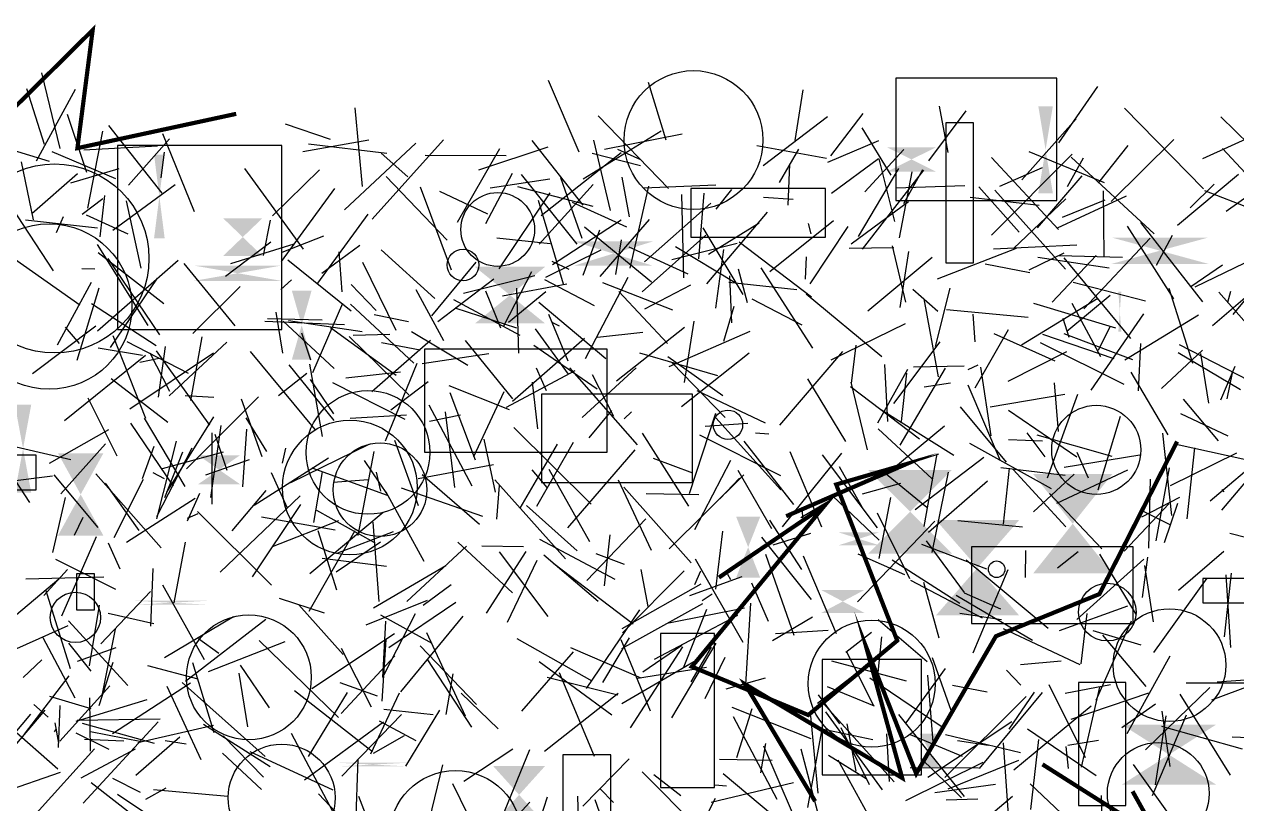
# Model space of a CAD drawing. Extents: x 39652501 to 39653363, y 39457785 to 39458687.
# Drawn here: x 39653033.3 to 39653177.4, y 39458559.2 to 39458651.9 of the extents above; entities that cross this region are included whole.
import ezdxf

# ---------------------------------------------------------------- set-up
doc = ezdxf.new("R2010")
doc.units = 0
doc.layers.get('0').update_dxf_attribs({"linetype": 'CONTINUOUS'})

msp = doc.modelspace()

# ---------------------------------------------------------------- linework, layer by layer
for p, q in [((39653037.5301, 39458637.1197), (39653035.334, 39458646.1392)), ((39653099.2342, 39458636.6823), (39653095.5609, 39458645.2302)), ((39653109.5838, 39458638.1353), (39653107.4686, 39458644.9854)), ((39653035.6768, 39458637.6157), (39653033.5619, 39458644.2225)), ((39653034.6935, 39458635.6732), (39653039.3426, 39458644.19)), ((39653124.8958, 39458638.1002), (39653125.8625, 39458644.1001)), ((39653156.2417, 39458637.8197), (39653160.8738, 39458644.5012)), ((39653073.45, 39458632.6274), (39653072.6124, 39458641.966)), ((39653143.1112, 39458636.6742), (39653142.0503, 39458642.1523)), ((39653173.4588, 39458632.3359), (39653164.0595, 39458641.9467)), ((39653040.7007, 39458634.2999), (39653038.3882, 39458641.1646)), ((39653109.8477, 39458632.3884), (39653101.5003, 39458641.0205)), ((39653121.0932, 39458635.1273), (39653128.7522, 39458640.9512)), ((39653129.1262, 39458636.2701), (39653133.0025, 39458641.2979)), ((39653140.7917, 39458635.6747), (39653145.248, 39458641.5965)), ((39653151.8426, 39458633.423), (39653158.3066, 39458640.6548)), ((39653183.9248, 39458632.6585), (39653175.4969, 39458640.9131)), ((39653040.8074, 39458630.0446), (39653042.5975, 39458639.2072)), ((39653049.6489, 39458631.817), (39653043.3169, 39458639.8724)), ((39653069.6805, 39458638.2029), (39653064.2963, 39458640.0183)), ((39653099.6922, 39458633.5375), (39653108.9585, 39458639.249)), ((39653136.3331, 39458633.9788), (39653132.8561, 39458639.6046)), ((39653173.3555, 39458635.9487), (39653182.0535, 39458639.8895)), ((39653045.6439, 39458632.7631), (39653050.515, 39458638.271)), ((39653053.4852, 39458629.6047), (39653049.7169, 39458638.8925)), ((39653074.207, 39458638.1178), (39653066.3766, 39458636.7255)), ((39653067.0597, 39458637.7083), (39653076.3478, 39458636.5643)), ((39653079.8192, 39458637.7862), (39653071.3088, 39458629.829)), ((39653074.6198, 39458628.7193), (39653083.1109, 39458638.1665)), ((39653099.6826, 39458630.4126), (39653093.6381, 39458638.0804)), ((39653100.9149, 39458638.1349), (39653102.9255, 39458629.7588)), ((39653102.2323, 39458637.0513), (39653111.4639, 39458638.8842)), ((39653134.8052, 39458638.0616), (39653128.7625, 39458635.457)), ((39653162.4537, 39458630.8282), (39653169.9285, 39458638.1866)), ((39653030.093, 39458637.4924), (39653036.2259, 39458635.635)), ((39653036.5319, 39458636.7826), (39653044.1008, 39458633.583)), ((39653049.087, 39458637.4262), (39653040.3422, 39458636.9245)), ((39653049.5225, 39458633.6348), (39653049.9208, 39458636.6881)), ((39653078.8531, 39458633.7794), (39653075.6773, 39458636.5956)), ((39653090.561, 39458636.2679), (39653080.9287, 39458636.2912)), ((39653084.758, 39458628.3943), (39653089.8086, 39458637.1221)), ((39653095.5036, 39458637.3032), (39653087.2533, 39458634.5763)), ((39653104.2216, 39458636.6221), (39653094.6963, 39458629.137)), ((39653100.7866, 39458636.5994), (39653106.5015, 39458635.1038)), ((39653106.5766, 39458635.7898), (39653103.8162, 39458637.0347)), ((39653120.3405, 39458637.492), (39653128.615, 39458636.0051)), ((39653125.3038, 39458637.0606), (39653122.987, 39458633.0915)), ((39653133.1941, 39458631.9806), (39653137.8326, 39458637.0302)), ((39653148.2442, 39458636.0852), (39653156.1975, 39458627.5133)), ((39653157.8527, 39458636.4596), (39653148.2659, 39458626.827)), ((39653161.6693, 39458633.0502), (39653152.7354, 39458636.7222)), ((39653167.5713, 39458626.9756), (39653157.7218, 39458636.1015)), ((39653164.4578, 39458637.4749), (39653160.969, 39458633.081)), ((39653184.0978, 39458628.1378), (39653175.7066, 39458637.1226)), ((39653034.3407, 39458628.6373), (39653032.9285, 39458635.5645)), ((39653038.7787, 39458633.0399), (39653044.5293, 39458634.7719)), ((39653059.4583, 39458634.7486), (39653066.4143, 39458625.1575)), ((39653124.2157, 39458635.2857), (39653124.0486, 39458630.3862)), ((39653129.2209, 39458631.8293), (39653134.8302, 39458635.9303)), ((39653137.1991, 39458634.755), (39653132.4034, 39458626.6821)), ((39653134.8619, 39458635.9115), (39653136.6986, 39458628.4722)), ((39653137.8379, 39458630.5815), (39653140.0721, 39458634.6587)), ((39653149.2362, 39458632.6549), (39653154.3136, 39458634.8863)), ((39653159.1345, 39458635.9677), (39653157.2303, 39458632.5936)), ((39653034.1614, 39458629.3906), (39653039.6018, 39458634.1719)), ((39653068.3487, 39458634.5993), (39653062.7773, 39458629.1401)), ((39653076.2621, 39458633.7945), (39653083.5256, 39458626.2396)), ((39653091.2603, 39458634.1706), (39653088.0768, 39458628.1908)), ((39653095.7314, 39458633.4799), (39653088.6526, 39458632.4144)), ((39653092.3388, 39458634.0608), (39653098.9511, 39458625.7444)), ((39653099.5735, 39458626.4457), (39653097.0608, 39458633.6447)), ((39653104.2821, 39458633.7377), (39653105.1505, 39458628.9927)), ((39653132.9245, 39458625.1872), (39653140.2043, 39458634.5493)), ((39653137.3202, 39458626.5058), (39653138.7993, 39458634.3597)), ((39653158.9701, 39458633.8755), (39653153.6612, 39458627.7079)), ((39653170.3776, 39458628.0041), (39653177.6016, 39458634.0976)), ((39653043.7887, 39458627.4254), (39653051.2023, 39458632.8499)), ((39653070.1395, 39458632.3942), (39653063.8109, 39458623.7136)), ((39653084.0606, 39458622.6834), (39653080.3817, 39458632.5418)), ((39653088.3506, 39458629.3139), (39653082.6532, 39458632.0365)), ((39653089.7223, 39458622.8187), (39653095.785, 39458631.8513)), ((39653100.8784, 39458630.2289), (39653091.9279, 39458632.5721)), ((39653100.8712, 39458632.846), (39653094.4628, 39458625.763)), ((39653107.4566, 39458632.6639), (39653105.2354, 39458622.8922)), ((39653115.469, 39458632.793), (39653106.9257, 39458632.4039)), ((39653113.4369, 39458624.0292), (39653114.0912, 39458631.8149)), ((39653115.5295, 39458629.9086), (39653117.3799, 39458632.2595)), ((39653145.0736, 39458632.7041), (39653136.8618, 39458632.4038)), ((39653151.5182, 39458627.1723), (39653146.745, 39458632.5621)), ((39653148.6412, 39458632.196), (39653157.0572, 39458622.7709)), ((39653161.6241, 39458624.3161), (39653161.5595, 39458632.1107)), ((39653174.7027, 39458632.8946), (39653171.876, 39458630.0792)), ((39653179.1143, 39458629.944), (39653173.6019, 39458632.0899)), ((39653176.1287, 39458629.6688), (39653180.3953, 39458632.7012)), ((39653030.9826, 39458631.2905), (39653036.684, 39458622.5768)), ((39653040.1552, 39458629.3473), (39653042.5776, 39458631.1878)), ((39653042.7996, 39458631.5451), (39653042.2311, 39458626.624)), ((39653047.1631, 39458622.8915), (39653045.405, 39458630.9265)), ((39653094.3679, 39458630.9737), (39653097.334, 39458621.0347)), ((39653104.8848, 39458627.7673), (39653098.4179, 39458630.7218)), ((39653114.8893, 39458630.637), (39653106.998, 39458623.6672)), ((39653111.3904, 39458631.6609), (39653111.6331, 39458621.7592)), ((39653121.1258, 39458631.3659), (39653124.6687, 39458631.1291)), ((39653138.3627, 39458630.8), (39653131.5537, 39458625.75)), ((39653153.9107, 39458630.3419), (39653145.7231, 39458631.3061)), ((39653157.0818, 39458631.1508), (39653150.861, 39458625.237)), ((39653156.0739, 39458627.6888), (39653164.3073, 39458631.5122)), ((39653156.6776, 39458628.9758), (39653161.742, 39458631.0525)), ((39653037.1019, 39458627.1325), (39653037.9139, 39458629.0333)), ((39653040.5974, 39458629.2315), (39653045.5881, 39458626.9896)), ((39653068.1401, 39458621.1091), (39653074.1492, 39458629.3194)), ((39653114.3876, 39458621.0519), (39653121.5998, 39458629.5516)), ((39653041.9498, 39458627.648), (39653033.3856, 39458628.6187)), ((39653062.4775, 39458628.5984), (39653061.6542, 39458624.4007)), ((39653104.2374, 39458628.6323), (39653096.0582, 39458623.2868)), ((39653101.6594, 39458627.4093), (39653099.6614, 39458622.0343)), ((39653107.8411, 39458621.24), (39653099.8609, 39458627.7835)), ((39653101.7271, 39458621.9079), (39653107.5808, 39458628.6991)), ((39653118.7319, 39458619.7905), (39653113.9521, 39458627.7021)), ((39653120.6226, 39458628.257), (39653114.6077, 39458624.5325)), ((39653121.8799, 39458622.525), (39653129.4687, 39458628.5563)), ((39653126.441, 39458628.2327), (39653126.7749, 39458626.9963)), ((39653131.1703, 39458627.8572), (39653126.6305, 39458621.0615)), ((39653169.9364, 39458619.2551), (39653164.4266, 39458627.8881)), ((39653165.9732, 39458628.3376), (39653173.3409, 39458618.896)), ((39653062.5626, 39458625.9933), (39653057.1866, 39458621.9318)), ((39653068.838, 39458626.7282), (39653063.8909, 39458624.7548)), ((39653095.791, 39458625.8184), (39653089.4521, 39458626.4926)), ((39653104.2042, 39458626.2847), (39653103.5455, 39458622.1697)), ((39653114.2924, 39458626.8248), (39653106.7137, 39458620.081)), ((39653118.2445, 39458626.0542), (39653126.8413, 39458619.4908)), ((39653167.0998, 39458626.4898), (39653159.2293, 39458618.0568)), ((39653169.7216, 39458626.8009), (39653167.8074, 39458623.2209)), ((39653030.2934, 39458625.2593), (39653039.8644, 39458618.5494)), ((39653041.908, 39458625.7124), (39653047.9509, 39458616.0936)), ((39653042.0364, 39458624.7676), (39653049.8623, 39458618.715)), ((39653065.317, 39458625.7736), (39653057.7653, 39458623.4297)), ((39653068.6208, 39458622.3313), (39653073.1348, 39458625.6439)), ((39653071.0416, 39458620.0852), (39653070.684, 39458624.8366)), ((39653082.0718, 39458619.3002), (39653075.6952, 39458625.0935)), ((39653095.247, 39458621.8305), (39653101.8421, 39458625.0978)), ((39653105.1371, 39458625.4635), (39653112.1516, 39458622.2523)), ((39653117.9989, 39458625.8328), (39653110.258, 39458623.9145)), ((39653110.6695, 39458625.4871), (39653117.7576, 39458621.2135)), ((39653116.3792, 39458625.1245), (39653115.4312, 39458618.1471)), ((39653136.6315, 39458625.3435), (39653131.3196, 39458625.2547)), ((39653138.0551, 39458618.8563), (39653136.4962, 39458625.5508)), ((39653138.3742, 39458624.8765), (39653137.3391, 39458618.221)), ((39653141.8457, 39458621.6436), (39653151.2248, 39458625.2895)), ((39653158.3963, 39458625.6573), (39653148.4855, 39458625.1647)), ((39653156.8559, 39458624.6856), (39653152.6703, 39458622.6845)), ((39653176.9721, 39458617.3968), (39653183.5606, 39458625.3551)), ((39653041.9551, 39458615.4768), (39653051.5413, 39458623.8729)), ((39653043.1894, 39458624.0721), (39653049.3442, 39458614.9884)), ((39653058.3158, 39458616.0623), (39653052.269, 39458623.4599)), ((39653064.5865, 39458623.9159), (39653072.1071, 39458617.8164)), ((39653073.4712, 39458623.628), (39653077.4367, 39458615.5214)), ((39653086.9582, 39458623.634), (39653081.6547, 39458617.2353)), ((39653098.0278, 39458622.7632), (39653096.0143, 39458623.7083)), ((39653126.2281, 39458624.2498), (39653126.1081, 39458621.5978)), ((39653133.5474, 39458617.8419), (39653141.2043, 39458624.2247)), ((39653152.8096, 39458622.3642), (39653147.492, 39458623.3963)), ((39653162.2225, 39458622.8923), (39653153.7629, 39458624.1948)), ((39653160.6951, 39458624.403), (39653155.4715, 39458618.8686)), ((39653156.2989, 39458624.4163), (39653163.818, 39458624.2199)), ((39653164.8245, 39458614.5651), (39653156.8726, 39458624.1331)), ((39653171.9353, 39458620.7106), (39653175.7231, 39458623.2927)), ((39653172.4678, 39458620.7006), (39653179.4973, 39458624.0818)), ((39653041.6312, 39458622.7762), (39653040.1138, 39458622.8204)), ((39653043.5176, 39458613.4663), (39653049.092, 39458621.7028)), ((39653093.9733, 39458622.0022), (39653085.485, 39458619.8841)), ((39653093.5682, 39458622.4911), (39653090.2491, 39458616.0231)), ((39653105.0069, 39458621.8149), (39653099.9559, 39458612.1433)), ((39653117.3794, 39458616.4133), (39653117.1294, 39458622.0057)), ((39653119.2567, 39458618.7688), (39653118.1775, 39458622.7765)), ((39653127.0057, 39458613.3915), (39653120.8441, 39458622.9567)), ((39653181.713, 39458622.2594), (39653174.5083, 39458616.0428)), ((39653037.2042, 39458613.782), (39653041.2399, 39458621.2457)), ((39653039.5578, 39458611.985), (39653042.1592, 39458620.5614)), ((39653053.3011, 39458615.1538), (39653058.9106, 39458620.7304)), ((39653063.7478, 39458620.3881), (39653065.0139, 39458621.5112)), ((39653072.1019, 39458620.9831), (39653075.0847, 39458617.8641)), ((39653083.1176, 39458614.2706), (39653079.8589, 39458620.3514)), ((39653082.4044, 39458616.5495), (39653089.07, 39458621.6213)), ((39653088.08, 39458620.2237), (39653089.8829, 39458615.8118)), ((39653097.7707, 39458621.0242), (39653090.1077, 39458619.56)), ((39653091.7928, 39458620.5188), (39653092.0316, 39458612.7948)), ((39653095.1119, 39458621.5801), (39653101.0114, 39458618.4719)), ((39653101.9905, 39458621.2134), (39653110.323, 39458617.9464)), ((39653112.4728, 39458620.8954), (39653106.975, 39458618.0186)), ((39653125.1188, 39458620.3129), (39653117.0386, 39458621.1856)), ((39653138.9106, 39458620.4116), (39653141.8625, 39458617.8001)), ((39653143.2996, 39458620.535), (39653141.5382, 39458613.606)), ((39653157.9584, 39458621.2264), (39653166.539, 39458619.008)), ((39653172.165, 39458611.5595), (39653169.3563, 39458620.4837)), ((39653067.5528, 39458610.5004), (39653071.1349, 39458618.7671)), ((39653084.2932, 39458619.1823), (39653092.185, 39458614.9473)), ((39653095.2691, 39458620.0885), (39653090.8338, 39458616.4644)), ((39653102.3952, 39458612.1351), (39653094.45, 39458618.8345)), ((39653103.9572, 39458620.1378), (39653109.7363, 39458613.944)), ((39653119.7671, 39458619.2606), (39653125.7036, 39458616.1823)), ((39653126.2252, 39458619.8399), (39653135.1943, 39458612.4001)), ((39653141.9457, 39458609.9922), (39653140.2333, 39458619.2434)), ((39653151.796, 39458613.8028), (39653160.8796, 39458619.3267)), ((39653157.1967, 39458615.4138), (39653162.3708, 39458619.681)), ((39653157.783, 39458618.7651), (39653161.2177, 39458612.4222)), ((39653175.2698, 39458620.0748), (39653182.0316, 39458612.3487)), ((39653176.3541, 39458618.8635), (39653176.683, 39458620.163)), ((39653041.2433, 39458618.7205), (39653048.953, 39458613.7248)), ((39653063.1581, 39458617.6793), (39653063.9636, 39458612.7845)), ((39653072.0557, 39458618.6335), (39653079.5607, 39458611.6267)), ((39653078.9435, 39458616.5228), (39653074.8528, 39458617.3473)), ((39653084.4542, 39458618.1966), (39653091.7818, 39458615.7971)), ((39653095.5752, 39458617.4255), (39653097.8714, 39458611.8964)), ((39653117.6096, 39458618.3319), (39653116.384, 39458614.2032)), ((39653152.6101, 39458617.0513), (39653142.8948, 39458617.9564)), ((39653146.3135, 39458614.1544), (39653146.0594, 39458617.4266)), ((39653163.0131, 39458615.7566), (39653153.279, 39458618.7246)), ((39653166.3289, 39458617.4604), (39653160.0554, 39458608.4163)), ((39653172.8427, 39458617.3133), (39653164.109, 39458611.956)), ((39653034.2479, 39458610.388), (39653041.7465, 39458616.0494)), ((39653038.1217, 39458615.8981), (39653039.7736, 39458613.9663)), ((39653061.8455, 39458616.6048), (39653071.3166, 39458616.1929)), ((39653062.1814, 39458616.9321), (39653068.6636, 39458616.7566)), ((39653070.1087, 39458610.9851), (39653064.0275, 39458616.6194)), ((39653073.4236, 39458615.3529), (39653064.687, 39458616.6346)), ((39653096.8878, 39458616.0197), (39653096.0058, 39458616.4544)), ((39653111.7653, 39458615.8719), (39653103.6818, 39458609.4651)), ((39653112.8395, 39458616.5882), (39653111.7232, 39458609.3231)), ((39653129.1752, 39458612.0255), (39653138.0327, 39458616.3123)), ((39653157.4668, 39458614.6744), (39653156.776, 39458616.9161)), ((39653160.9618, 39458613.1447), (39653162.3666, 39458615.9668)), ((39653047.7177, 39458605.0173), (39653043.8389, 39458614.8633)), ((39653053.0766, 39458607.173), (39653054.4079, 39458614.7263)), ((39653067.3308, 39458611.982), (39653066.2565, 39458615.1729)), ((39653077.4833, 39458610.1435), (39653069.6534, 39458615.7972)), ((39653071.8875, 39458614.7952), (39653078.9609, 39458607.8668)), ((39653076.724, 39458615.0334), (39653072.3658, 39458614.897)), ((39653085.9706, 39458611.3561), (39653079.2959, 39458615.3559)), ((39653091.3112, 39458607.0785), (39653099.8535, 39458614.5918)), ((39653097.9437, 39458610.3026), (39653094.0358, 39458615.6854)), ((39653106.801, 39458615.2467), (39653101.4239, 39458614.6518)), ((39653109.939, 39458611.2277), (39653119.5364, 39458615.4319)), ((39653146.3227, 39458608.6899), (39653150.271, 39458615.6223)), ((39653148.5162, 39458615.136), (39653155.7609, 39458611.8993)), ((39653162.8112, 39458612.1428), (39653154.3643, 39458615.0262)), ((39653165.0586, 39458612.0289), (39653156.8765, 39458615.1206)), ((39653047.3082, 39458612.5332), (39653042.0516, 39458613.3909)), ((39653052.7676, 39458610.3867), (39653045.4817, 39458614.1639)), ((39653055.3062, 39458604.2545), (39653048.9923, 39458613.0993)), ((39653050.017, 39458613.5925), (39653049.19, 39458607.557)), ((39653050.4697, 39458607.7369), (39653057.3564, 39458614.1196)), ((39653081.546, 39458614.3047), (39653074.5588, 39458608.2248)), ((39653075.7161, 39458614.0517), (39653080.3247, 39458613.2059)), ((39653085.663, 39458614.2944), (39653091.314, 39458607.3586)), ((39653101.3686, 39458608.5324), (39653093.8517, 39458613.7118)), ((39653130.5402, 39458613.0161), (39653123.0393, 39458604.2403)), ((39653131.6187, 39458609.1858), (39653132.1447, 39458613.7434)), ((39653136.631, 39458606.8328), (39653142.1603, 39458614.1472)), ((39653164.0286, 39458609.0688), (39653154.0748, 39458614.0125)), ((39653165.7079, 39458608.3164), (39653165.9826, 39458613.9423)), ((39653168.4532, 39458608.6005), (39653173.3244, 39458613.1772)), ((39653170.5492, 39458613.8374), (39653178.8166, 39458609.6073)), ((39653047.6783, 39458612.5441), (39653038.0284, 39458604.7482)), ((39653055.7613, 39458612.8219), (39653045.8081, 39458606.1392)), ((39653046.9877, 39458611.749), (39653049.2896, 39458612.2229)), ((39653050.5644, 39458608.2567), (39653048.2092, 39458612.8193)), ((39653060.1177, 39458612.9862), (39653067.7984, 39458603.7167)), ((39653076.2059, 39458602.3683), (39653079.9841, 39458611.6251)), ((39653080.5473, 39458611.579), (39653088.4982, 39458612.7799)), ((39653115.7242, 39458610.0959), (39653106.4472, 39458612.7954)), ((39653109.764, 39458612.395), (39653116.2988, 39458607.7516)), ((39653110.2744, 39458611.6467), (39653116.5687, 39458605.1405)), ((39653111.3991, 39458606.4455), (39653119.4291, 39458612.8305)), ((39653157.164, 39458612.9743), (39653150.1728, 39458609.419)), ((39653177.8632, 39458608.4392), (39653170.4504, 39458612.8285)), ((39653173.1003, 39458612.7597), (39653174.0488, 39458606.8753)), ((39653063.4632, 39458607.7589), (39653066.8339, 39458610.4055)), ((39653070.0958, 39458604.7822), (39653064.7347, 39458611.4149)), ((39653067.1645, 39458611.4971), (39653068.6846, 39458602.8838)), ((39653077.9683, 39458610.5395), (39653071.4719, 39458609.8173)), ((39653090.5681, 39458606.3672), (39653098.7552, 39458610.7301)), ((39653095.3436, 39458608.3413), (39653094.1347, 39458611.0327)), ((39653106.1435, 39458601.9172), (39653098.1224, 39458611.0416)), ((39653099.5812, 39458605.1343), (39653105.9962, 39458611.0564)), ((39653103.3468, 39458605.2538), (39653100.8193, 39458610.2309)), ((39653138.2723, 39458610.8515), (39653134.6892, 39458604.4934)), ((39653135.529, 39458611.4404), (39653135.8627, 39458604.6955)), ((39653137.4039, 39458601.8531), (39653142.774, 39458611.0228)), ((39653138.1512, 39458610.4195), (39653137.4992, 39458604.6979)), ((39653138.9654, 39458611.1877), (39653145.0018, 39458611.294)), ((39653145.4672, 39458610.855), (39653146.6737, 39458611.4235)), ((39653148.1904, 39458602.9598), (39653146.9734, 39458611.1572)), ((39653169.2678, 39458603.0761), (39653164.8602, 39458610.5442)), ((39653177.1798, 39458611.2279), (39653175.4584, 39458607.1964)), ((39653176.2454, 39458607.3638), (39653176.8827, 39458610.4813)), ((39653050.3371, 39458604.5472), (39653043.5869, 39458609.7353)), ((39653067.239, 39458609.6713), (39653070.0359, 39458605.5867)), ((39653069.8968, 39458609.2989), (39653078.5027, 39458604.9647)), ((39653076.8489, 39458606.0499), (39653081.2798, 39458609.4152)), ((39653083.7169, 39458608.9428), (39653090.9229, 39458606.0951)), ((39653094.3088, 39458603.8187), (39653093.6728, 39458609.3403)), ((39653126.3689, 39458609.7569), (39653130.8966, 39458602.2994)), ((39653139.6858, 39458602.5713), (39653131.4869, 39458608.7827)), ((39653131.5398, 39458609.3574), (39653133.4479, 39458601.3112)), ((39653143.3587, 39458609.2448), (39653140.254, 39458608.7787)), ((39653145.4182, 39458609.0561), (39653149.2611, 39458600.0557)), ((39653156.1941, 39458603.501), (39653155.7417, 39458609.261)), ((39653040.8151, 39458607.4931), (39653044.2766, 39458600.6021)), ((39653055.7825, 39458607.543), (39653052.4014, 39458607.7451)), ((39653061.1197, 39458607.6284), (39653052.5246, 39458599.0461)), ((39653061.5533, 39458600.4837), (39653059.0752, 39458607.3389)), ((39653083.864, 39458608.1386), (39653086.879, 39458600.1144)), ((39653086.6896, 39458600.5348), (39653090.3241, 39458608.2457)), ((39653113.2331, 39458608.3809), (39653121.3544, 39458604.528)), ((39653148.0942, 39458606.4359), (39653156.9452, 39458607.9428)), ((39653158.4698, 39458607.8928), (39653154.8753, 39458597.9387)), ((39653171.0312, 39458607.3432), (39653175.2087, 39458602.396)), ((39653081.3523, 39458606.6502), (39653086.4825, 39458597.0288)), ((39653084.4297, 39458596.8344), (39653083.3466, 39458605.8355)), ((39653103.0507, 39458605.9891), (39653100.3917, 39458602.7552)), ((39653104.569, 39458604.9823), (39653105.4463, 39458605.8183)), ((39653135.1675, 39458606.0567), (39653143.7828, 39458600.6789)), ((39653144.5357, 39458606.4401), (39653149.9866, 39458599.8388)), ((39653158.379, 39458600.4379), (39653150.2591, 39458605.9954)), ((39653051.0066, 39458596.9794), (39653045.913, 39458604.4696)), ((39653047.4966, 39458605.0752), (39653052.3337, 39458596.9625)), ((39653050.2246, 39458596.2621), (39653055.7811, 39458605.2468)), ((39653059.5875, 39458605.0963), (39653062.0603, 39458601.102)), ((39653078.6964, 39458605.4152), (39653072.0184, 39458605.0543)), ((39653081.4143, 39458604.7306), (39653085.1373, 39458605.4665)), ((39653115.4488, 39458605.644), (39653112.2981, 39458596.0705)), ((39653114.2165, 39458604.1226), (39653119.2921, 39458604.4762)), ((39653115.4906, 39458605.0993), (39653123.2203, 39458596.5619)), ((39653163.5485, 39458605.2745), (39653160.8913, 39458596.5094)), ((39653176.392, 39458602.9309), (39653170.7552, 39458605.5951)), ((39653043.2831, 39458603.6926), (39653036.2103, 39458599.6918)), ((39653055.4292, 39458595.6382), (39653056.6473, 39458604.1972)), ((39653055.5893, 39458594.836), (39653055.6146, 39458603.3369)), ((39653057.393, 39458598.8337), (39653055.9409, 39458603.1149)), ((39653059.6918, 39458603.7803), (39653059.2084, 39458596.903)), ((39653091.4573, 39458603.9776), (39653100.6674, 39458594.8673)), ((39653106.7337, 39458603.294), (39653112.2311, 39458594.6064)), ((39653123.2151, 39458598.2025), (39653113.5525, 39458603.0498)), ((39653120.2011, 39458603.343), (39653121.7749, 39458603.2123)), ((39653141.2041, 39458597.844), (39653134.7726, 39458603.7954)), ((39653136.3864, 39458598.9868), (39653142.6687, 39458604.1799)), ((39653154.645, 39458600.4611), (39653152.4919, 39458603.3392)), ((39653153.6377, 39458603.1081), (39653162.5344, 39458600.5536)), ((39653168.5589, 39458603.2886), (39653169.6479, 39458593.4929)), ((39653174.2244, 39458595.2486), (39653184.0315, 39458603.5419)), ((39653033.9192, 39458595.0421), (39653029.3016, 39458602.1266)), ((39653029.511, 39458602.3108), (39653038.8043, 39458600.1686)), ((39653037.6022, 39458596.0675), (39653042.9098, 39458602.0283)), ((39653047.3265, 39458597.8836), (39653048.7059, 39458601.7318)), ((39653051.3291, 39458602.3571), (39653048.9593, 39458593.1252)), ((39653053.1713, 39458601.492), (39653048.9792, 39458593.3419)), ((39653064.2947, 39458601.5021), (39653063.899, 39458599.7333)), ((39653064.9459, 39458597.4224), (39653074.2641, 39458601.9752)), ((39653080.1229, 39458594.6566), (39653077.3147, 39458602.4303)), ((39653089.2637, 39458596.2913), (39653087.9213, 39458602.5735)), ((39653092.209, 39458594.3555), (39653096.6374, 39458602.0024)), ((39653098.5123, 39458602.1682), (39653094.1609, 39458594.5873)), ((39653118.7842, 39458602.3443), (39653124.7235, 39458594.8029)), ((39653145.6363, 39458602.108), (39653155.34, 39458596.7252)), ((39653150.2834, 39458602.5466), (39653154.2955, 39458602.3728)), ((39653180.1034, 39458599.7808), (39653170.1908, 39458601.9624)), ((39653172.3798, 39458601.5334), (39653171.4629, 39458593.1173)), ((39653182.9962, 39458602.8895), (39653175.5724, 39458594.1221)), ((39653049.6969, 39458599.0747), (39653056.9235, 39458601.0588)), ((39653049.9877, 39458595.6286), (39653052.1198, 39458601.0784)), ((39653054.8241, 39458598.347), (39653060.0372, 39458600.1422)), ((39653060.5963, 39458594.7329), (39653069.4242, 39458600.3517)), ((39653074.8294, 39458601.1003), (39653072.9106, 39458591.142)), ((39653073.6725, 39458600.0498), (39653076.398, 39458595.9945)), ((39653097.8639, 39458592.0553), (39653105.865, 39458601.2906)), ((39653108.0415, 39458600.3257), (39653112.7052, 39458598.5801)), ((39653117.2054, 39458600.0347), (39653112.9331, 39458591.8)), ((39653123.4025, 39458592.1682), (39653130.4613, 39458600.928)), ((39653124.2517, 39458601.1177), (39653128.0171, 39458592.1456)), ((39653134.7085, 39458592.0228), (39653128.1674, 39458600.7144)), ((39653136.3407, 39458599.0257), (39653141.9721, 39458600.8312)), ((39653139.1581, 39458594.2224), (39653147.3226, 39458600.4433)), ((39653140.2337, 39458592.183), (39653141.7956, 39458600.8328)), ((39653165.8973, 39458600.6748), (39653156.8941, 39458599.2239)), ((39653158.3823, 39458601.0355), (39653159.7187, 39458597.9976)), ((39653177.3571, 39458600.9204), (39653169.4756, 39458597.0342)), ((39653048.5434, 39458598.6218), (39653049.8706, 39458597.9136)), ((39653064.5658, 39458594.3784), (39653062.6522, 39458598.5943)), ((39653076.4346, 39458595.8811), (39653067.5003, 39458599.1397)), ((39653068.6731, 39458598.6843), (39653067.6247, 39458592.6606)), ((39653075.0759, 39458598.6579), (39653075.6109, 39458596.3948)), ((39653089.0455, 39458599.5189), (39653080.0736, 39458597.8535)), ((39653093.5811, 39458598.9299), (39653095.3906, 39458596.8237)), ((39653095.6262, 39458599.0146), (39653100.4422, 39458590.4152)), ((39653118.0946, 39458598.8853), (39653122.1017, 39458591.9541)), ((39653130.1508, 39458599.3144), (39653132.8839, 39458594.445)), ((39653143.0896, 39458598.6391), (39653141.1717, 39458589.1023)), ((39653157.0203, 39458598.254), (39653149.3444, 39458599.1831)), ((39653150.3599, 39458599.1135), (39653149.6495, 39458592.4792)), ((39653157.0976, 39458592.1569), (39653150.8154, 39458598.966)), ((39653164.4131, 39458598.885), (39653155.9566, 39458594.9207)), ((39653167.8337, 39458590.4999), (39653169.4017, 39458599.1506)), ((39653031.2633, 39458597.5276), (39653036.6064, 39458598.2025)), ((39653036.7592, 39458598.3264), (39653042.0089, 39458592.0948)), ((39653041.7845, 39458598.4557), (39653049.5484, 39458589.6526)), ((39653042.8813, 39458597.3382), (39653046.8962, 39458591.7322)), ((39653043.941, 39458590.8868), (39653047.4443, 39458597.8037)), ((39653074.1392, 39458597.733), (39653069.974, 39458597.438)), ((39653087.3879, 39458592.4202), (39653080.5612, 39458598.351)), ((39653097.5847, 39458588.3378), (39653089.1978, 39458597.7252)), ((39653107.8132, 39458589.3588), (39653103.9155, 39458597.685)), ((39653118.8116, 39458598.3525), (39653109.9213, 39458589.5583)), ((39653115.9371, 39458595.4762), (39653118.2695, 39458597.9414)), ((39653137.4471, 39458597.3125), (39653132.8715, 39458596.0289)), ((39653140.5726, 39458594.4398), (39653135.5438, 39458598.5605)), ((39653140.7696, 39458591.5305), (39653147.7731, 39458597.6073)), ((39653158.0714, 39458598.4155), (39653153.252, 39458593.9308)), ((39653166.9551, 39458589.6299), (39653167.1579, 39458597.8079)), ((39653054.0825, 39458596.1202), (39653052.6269, 39458592.8288)), ((39653056.5471, 39458586.7614), (39653066.0758, 39458595.849)), ((39653061.9834, 39458596.4618), (39653057.9351, 39458591.68)), ((39653076.2376, 39458596.3101), (39653080.7584, 39458588.0593)), ((39653078.0793, 39458596.777), (39653087.72, 39458593.4377)), ((39653089.456, 39458593.0596), (39653089.7467, 39458597.0529)), ((39653112.5352, 39458587.8798), (39653104.5371, 39458596.8906)), ((39653107.1869, 39458596.1064), (39653113.4559, 39458596.0073)), ((39653134.872, 39458590.5781), (39653129.3381, 39458595.8395)), ((39653161.3516, 39458589.5495), (39653155.1477, 39458596.1123)), ((39653175.9201, 39458596.336), (39653175.6664, 39458596.6112)), ((39653038.1304, 39458595.6434), (39653036.5948, 39458589.105)), ((39653053.5726, 39458595.5365), (39653045.4155, 39458590.2782)), ((39653066.109, 39458594.7993), (39653060.356, 39458586.2049)), ((39653092.9539, 39458594.6996), (39653098.9947, 39458589.2844)), ((39653129.1781, 39458595.3526), (39653125.5894, 39458593.2239)), ((39653125.6835, 39458594.3102), (39653125.801, 39458592.9946)), ((39653136.235, 39458595.6564), (39653134.8545, 39458588.3977)), ((39653164.0349, 39458589.273), (39653169.3222, 39458594.8759)), ((39653170.5794, 39458595.6529), (39653166.0836, 39458593.3079)), ((39653170.3689, 39458594.9316), (39653168.7595, 39458590.2352)), ((39653040.2273, 39458593.2557), (39653039.1786, 39458591.1442)), ((39653053.8874, 39458593.7017), (39653052.6315, 39458593.135)), ((39653053.847, 39458593.9711), (39653062.6536, 39458585.2088)), ((39653070.2159, 39458591.756), (39653061.4759, 39458593.3151)), ((39653070.6191, 39458592.8744), (39653062.7091, 39458589.7726)), ((39653067.2169, 39458586.6099), (39653075.9182, 39458593.8836)), ((39653068.0152, 39458594.1277), (39653074.8024, 39458590.3131)), ((39653107.1442, 39458593.1142), (39653100.1353, 39458585.7553)), ((39653121.84, 39458592.9386), (39653125.6543, 39458587.0813)), ((39653141.4901, 39458592.8354), (39653132.3087, 39458583.2306)), ((39653134.6408, 39458593.8037), (39653138.4791, 39458585.9991)), ((39653144.243, 39458592.8911), (39653151.9431, 39458592.1634)), ((39653169.4731, 39458592.4054), (39653166.159, 39458594.0429)), ((39653067.1169, 39458582.1392), (39653072.5777, 39458591.7109)), ((39653070.4351, 39458584.6243), (39653068.1843, 39458591.6947)), ((39653070.5158, 39458589.0461), (39653077.1653, 39458591.6145)), ((39653075.4421, 39458583.281), (39653074.7375, 39458592.6928)), ((39653116.2754, 39458591.624), (39653115.4214, 39458584.7299)), ((39653122.2903, 39458590.0222), (39653126.7595, 39458591.4023)), ((39653176.5953, 39458591.3872), (39653183.5386, 39458589.6567)), ((39653041.7912, 39458590.9698), (39653037.6736, 39458581.5393)), ((39653044.6619, 39458587.1393), (39653043.2694, 39458590.2147)), ((39653052.3855, 39458590.3475), (39653051.0225, 39458583.1271)), ((39653075.6195, 39458590.3358), (39653070.343, 39458586.7662)), ((39653091.2876, 39458584.2925), (39653084.7914, 39458590.3235)), ((39653094.527, 39458590.6697), (39653103.4701, 39458585.9257)), ((39653102.8748, 39458591.2179), (39653102.1927, 39458585.146)), ((39653120.922, 39458590.9143), (39653126.8059, 39458583.5056)), ((39653147.7083, 39458587.131), (39653139.9679, 39458590.0656)), ((39653140.4894, 39458590.4769), (39653144.989, 39458584.3655)), ((39653085.8494, 39458589.8412), (39653078.7487, 39458583.2743)), ((39653087.6739, 39458589.892), (39653092.6099, 39458589.82)), ((39653092.8982, 39458589.2251), (39653088.1503, 39458581.8784)), ((39653095.5425, 39458581.5016), (39653089.7533, 39458589.18)), ((39653095.0172, 39458588.8159), (39653101.4947, 39458583.3346)), ((39653104.6012, 39458587.6709), (39653101.2288, 39458588.956)), ((39653121.3676, 39458588.9158), (39653124.7634, 39458579.276)), ((39653125.8623, 39458588.688), (39653129.7878, 39458579.4649)), ((39653132.3545, 39458588.951), (39653137.9081, 39458586.4763)), ((39653152.3006, 39458589.3526), (39653152.2463, 39458586.1182)), ((39653158.5549, 39458589.1656), (39653156.0758, 39458587.2511)), ((39653161.0887, 39458588.912), (39653165.464, 39458581.7032)), ((39653166.8114, 39458588.5514), (39653166.1489, 39458583.7572)), ((39653175.873, 39458589.2093), (39653170.4877, 39458584.5963)), ((39653035.5744, 39458583.9972), (39653038.3956, 39458587.1013)), ((39653036.974, 39458588.3002), (39653044.1155, 39458584.7284)), ((39653048.3209, 39458580.3526), (39653048.5765, 39458587.1951)), ((39653076.3164, 39458587.4574), (39653068.6611, 39458588.3736)), ((39653074.7837, 39458582.5367), (39653083.3695, 39458587.5408)), ((39653094.1896, 39458588.1375), (39653090.6662, 39458580.7631)), ((39653096.2303, 39458587.8081), (39653105.6286, 39458580.6422)), ((39653106.5588, 39458587.099), (39653107.4053, 39458582.6906)), ((39653118.7213, 39458578.404), (39653113.0568, 39458588.3017)), ((39653144.4699, 39458583.0506), (39653136.4313, 39458588.2072)), ((39653154.9791, 39458580.0726), (39653145.2227, 39458588.1965)), ((39653146.0655, 39458577.1868), (39653150.2132, 39458587.07)), ((39653166.3452, 39458588.296), (39653158.375, 39458581.135)), ((39653167.514, 39458580.851), (39653166.4751, 39458587.5749)), ((39653037.3566, 39458585.9246), (39653028.2761, 39458578.3173)), ((39653033.4602, 39458585.9688), (39653042.7114, 39458586.2293)), ((39653104.3969, 39458579.5554), (39653111.715, 39458586.915)), ((39653112.3867, 39458583.9987), (39653118.6115, 39458586.2388)), ((39653113.6378, 39458586.901), (39653112.9184, 39458585.2478)), ((39653116.88, 39458586.5266), (39653117.2042, 39458585.8962)), ((39653147.1738, 39458581.3074), (39653138.6532, 39458585.7721)), ((39653173.8505, 39458586.0506), (39653167.4862, 39458577.2095)), ((39653175.9325, 39458579.0674), (39653176.7746, 39458586.6408)), ((39653176.6924, 39458577.8063), (39653176.1459, 39458586.4466)), ((39653035.7979, 39458584.7205), (39653038.7309, 39458575.2943)), ((39653048.2474, 39458584.4752), (39653042.3674, 39458578.2359)), ((39653054.6992, 39458576.3263), (39653049.7157, 39458585.2033)), ((39653080.6847, 39458582.8466), (39653084.0078, 39458585.2941)), ((39653113.6719, 39458585.3445), (39653104.2918, 39458580.0245)), ((39653119.7296, 39458585.4948), (39653121.6941, 39458580.932)), ((39653142.037, 39458578.9102), (39653140.219, 39458585.5201)), ((39653149.363, 39458582.3788), (39653145.0286, 39458584.2694)), ((39653042.1584, 39458582.8503), (39653040.9676, 39458575.6484)), ((39653063.544, 39458583.657), (39653068.9199, 39458581.9381)), ((39653071.1699, 39458576.9747), (39653065.8812, 39458582.8858)), ((39653081.1624, 39458583.3793), (39653073.8486, 39458580.4714)), ((39653076.5942, 39458577.8084), (39653084.5647, 39458583.1887)), ((39653104.3027, 39458577.7036), (39653113.9206, 39458583.0535)), ((39653115.0354, 39458584.1302), (39653113.8415, 39458583.3537)), ((39653119.0462, 39458573.4014), (39653119.6265, 39458583.098)), ((39653153.1099, 39458578.637), (39653144.0382, 39458583.9954)), ((39653164.4328, 39458582.7199), (39653156.2988, 39458579.8099)), ((39653043.2153, 39458581.9104), (39653048.6523, 39458580.6568)), ((39653049.9185, 39458576.602), (39653058.13, 39458581.5119)), ((39653081.7671, 39458578.2819), (39653075.6313, 39458581.6376)), ((39653076.0266, 39458574.5978), (39653079.7624, 39458581.8454)), ((39653085.3799, 39458581.5472), (39653077.9774, 39458572.5489)), ((39653100.094, 39458572.9229), (39653106.4323, 39458582.2999)), ((39653118.0422, 39458581.6068), (39653108.1539, 39458576.382)), ((39653109.9039, 39458580.7233), (39653118.8696, 39458582.5074)), ((39653114.363, 39458582.3274), (39653111.5763, 39458575.3544)), ((39653126.9653, 39458581.4165), (39653122.2023, 39458578.593)), ((39653149.4347, 39458581.1037), (39653144.4913, 39458581.8419)), ((39653158.9168, 39458575.855), (39653159.6259, 39458581.8704)), ((39653028.8299, 39458576.1166), (39653038.4911, 39458580.4248)), ((39653045.5852, 39458573.2719), (39653038.5047, 39458580.9941)), ((39653042.5448, 39458572.2994), (39653044.1084, 39458579.9768)), ((39653061.9858, 39458581.1209), (39653052.4333, 39458573.7533)), ((39653075.879, 39458574.2535), (39653076.2352, 39458580.9542)), ((39653122.5859, 39458579.4573), (39653128.8219, 39458579.8883)), ((39653140.61, 39458576.1187), (39653134.7886, 39458581.1039)), ((39653149.6154, 39458580.075), (39653158.7624, 39458575.7998)), ((39653160.7056, 39458571.5367), (39653164.8879, 39458580.99)), ((39653035.4447, 39458579.0166), (39653039.2583, 39458571.8305)), ((39653056.4029, 39458577.0934), (39653053.9579, 39458578.8255)), ((39653064.2529, 39458578.4837), (39653055.107, 39458574.9222)), ((39653070.6052, 39458569.4928), (39653061.1986, 39458578.6224)), ((39653077.2675, 39458579.4276), (39653067.4593, 39458572.8981)), ((39653075.8093, 39458571.441), (39653076.2627, 39458578.7514)), ((39653081.0913, 39458579.602), (39653085.6754, 39458569.6866)), ((39653100.7712, 39458573.8078), (39653091.8451, 39458578.8498)), ((39653102.0318, 39458573.6341), (39653105.1909, 39458578.9432)), ((39653107.7185, 39458570.2365), (39653104.2182, 39458578.7328)), ((39653130.9352, 39458577.2498), (39653133.9762, 39458579.6401)), ((39653135.1723, 39458579.0953), (39653134.5481, 39458572.8761)), ((39653166.0414, 39458578.0983), (39653160.3482, 39458579.81)), ((39653166.6451, 39458573.1845), (39653161.5014, 39458579.2661)), ((39653041.2125, 39458574.9883), (39653038.5561, 39458578.3276)), ((39653044.1265, 39458577.7788), (39653039.5563, 39458576.1606)), ((39653070.9128, 39458577.716), (39653074.4872, 39458570.7711)), ((39653080.3074, 39458578.0116), (39653087.0282, 39458571.0267)), ((39653098.5257, 39458577.275), (39653092.3608, 39458570.2261)), ((39653098.2047, 39458577.8228), (39653106.5404, 39458574.2198)), ((39653111.4966, 39458577.8907), (39653105.2755, 39458568.2736)), ((39653106.8044, 39458574.9188), (39653111.4256, 39458578.0987)), ((39653110.2552, 39458569.4321), (39653115.495, 39458578.3153)), ((39653112.5314, 39458573.7321), (39653114.9433, 39458577.8481)), ((39653127.5709, 39458571.1749), (39653135.5894, 39458577.402)), ((39653134.2611, 39458570.8252), (39653131.0811, 39458577.204)), ((39653033.1449, 39458574.2536), (39653035.3614, 39458576.3323)), ((39653042.143, 39458570.9056), (39653043.8195, 39458576.0844)), ((39653053.9383, 39458574.0506), (39653047.9459, 39458575.637)), ((39653053.2592, 39458576.0131), (39653055.7867, 39458567.7005)), ((39653062.4304, 39458570.6248), (39653058.9671, 39458575.6958)), ((39653077.3007, 39458576.8146), (39653070.9469, 39458569.9479)), ((39653081.1927, 39458576.3564), (39653086.4224, 39458568.3235)), ((39653094.4731, 39458576.1469), (39653103.0906, 39458569.8221)), ((39653104.2787, 39458571.1317), (39653112.8758, 39458576.1489)), ((39653114.1977, 39458571.7376), (39653116.5836, 39458576.6408)), ((39653138.1546, 39458573.8121), (39653129.2698, 39458576.1953)), ((39653141.2113, 39458576.6245), (39653143.3932, 39458570.352)), ((39653156.519, 39458576.1754), (39653151.698, 39458575.7543)), ((39653164.3886, 39458567.6014), (39653169.4709, 39458576.8244)), ((39653038.5595, 39458574.4428), (39653033.237, 39458567.5003)), ((39653058.7724, 39458574.7476), (39653059.777, 39458568.3918)), ((39653083.4021, 39458569.8521), (39653084.249, 39458574.6829)), ((39653095.4051, 39458574.2691), (39653103.8109, 39458572.1777)), ((39653101.0518, 39458564.8482), (39653096.8935, 39458574.8121)), ((39653114.3601, 39458575.4371), (39653106.15, 39458574.1231)), ((39653121.3214, 39458574.1645), (39653116.6764, 39458572.8702)), ((39653133.7824, 39458574.1966), (39653142.3797, 39458568.367)), ((39653142.7248, 39458575.2954), (39653138.0439, 39458568.8478)), ((39653141.3574, 39458566.0825), (39653140.6694, 39458574.5266)), ((39653150.0114, 39458575.1293), (39653151.7363, 39458573.3304)), ((39653174.4263, 39458571.5786), (39653183.3075, 39458574.8701)), ((39653184.6586, 39458574.3456), (39653175.056, 39458573.704)), ((39653037.4964, 39458566.6546), (39653043.4099, 39458573.2414)), ((39653053.0122, 39458573.5867), (39653043.7465, 39458567.5252)), ((39653054.2873, 39458564.4585), (39653050.2538, 39458573.1864)), ((39653061.9151, 39458564.85), (39653052.0119, 39458573.6553)), ((39653074.6722, 39458565.3869), (39653065.3991, 39458572.6446)), ((39653070.7912, 39458573.6553), (39653075.2135, 39458572.0701)), ((39653128.7032, 39458573.1862), (39653134.2801, 39458570.8908)), ((39653147.7136, 39458572.4795), (39653143.611, 39458573.2861)), ((39653159.4363, 39458564.6815), (39653155.0821, 39458573.3876)), ((39653162.4104, 39458573.3604), (39653157.0159, 39458572.3391)), ((39653158.9355, 39458563.594), (39653161.1075, 39458573.1)), ((39653166.5418, 39458565.6358), (39653174.1887, 39458573.0574)), ((39653180.4614, 39458573.5627), (39653171.4035, 39458573.556)), ((39653041.2034, 39458570.5315), (39653036.2941, 39458571.9973)), ((39653039.4319, 39458569.065), (39653047.851, 39458571.6263)), ((39653041.0213, 39458571.8356), (39653041.0788, 39458565.4743)), ((39653071.6481, 39458572.455), (39653067.0115, 39458564.8509)), ((39653074.4655, 39458565.1714), (39653077.8493, 39458572.4293)), ((39653085.2136, 39458572.3812), (39653089.6115, 39458568.1419)), ((39653103.8697, 39458572.3549), (39653095.1217, 39458565.4475)), ((39653127.6435, 39458572.1966), (39653130.1942, 39458568.7184)), ((39653136.6589, 39458561.8236), (39653128.2149, 39458571.2022)), ((39653152.3525, 39458571.9982), (39653142.7029, 39458562.364)), ((39653146.8129, 39458563.4302), (39653154.3251, 39458572.4422)), ((39653153.3368, 39458572.517), (39653150.2954, 39458568.0897)), ((39653157.7239, 39458569.2871), (39653166.9431, 39458572.4249)), ((39653170.6174, 39458572.2793), (39653176.618, 39458562.639)), ((39653034.0119, 39458569.8855), (39653026.513, 39458561.0526)), ((39653035.7042, 39458570.3753), (39653028.6883, 39458562.1196)), ((39653034.4084, 39458571.0488), (39653036.0832, 39458569.5225)), ((39653037.4676, 39458570.9219), (39653037.2678, 39458565.9209)), ((39653070.9988, 39458562.5257), (39653078.0861, 39458569.8441)), ((39653075.9963, 39458570.4592), (39653081.8819, 39458569.8419)), ((39653078.6031, 39458563.6945), (39653082.6519, 39458570.3644)), ((39653126.8072, 39458566.9696), (39653117.4184, 39458570.6716)), ((39653119.7431, 39458570.5229), (39653117.9445, 39458564.7055)), ((39653135.2742, 39458560.8759), (39653128.5342, 39458570.1661)), ((39653137.1948, 39458569.8522), (39653144.9865, 39458560.0946)), ((39653160.0794, 39458570.8433), (39653150.8904, 39458563.2113)), ((39653163.7422, 39458568.2829), (39653167.7408, 39458571.0995)), ((39653167.3819, 39458560.2071), (39653171.4322, 39458569.8101)), ((39653169.4678, 39458563.6511), (39653168.5453, 39458570.2333)), ((39653037.3806, 39458566.4531), (39653036.9386, 39458568.8685)), ((39653049.4244, 39458569.2688), (39653039.5369, 39458569.1278)), ((39653040.1215, 39458568.8035), (39653048.7039, 39458566.4247)), ((39653049.1663, 39458568.9536), (39653040.2571, 39458559.2861)), ((39653046.7569, 39458566.5163), (39653055.7497, 39458568.5813)), ((39653062.4736, 39458563.6038), (39653054.5521, 39458568.6682)), ((39653066.5531, 39458562.072), (39653075.9617, 39458568.9893)), ((39653075.458, 39458569.0904), (39653079.818, 39458566.7584)), ((39653122.7801, 39458559.7364), (39653117.5744, 39458569.5691)), ((39653127.6463, 39458560.4843), (39653126.7761, 39458569.6973)), ((39653132.1651, 39458563.108), (39653131.0764, 39458568.7403)), ((39653150.6799, 39458568.9852), (39653140.6892, 39458562.3714)), ((39653168.9621, 39458569.6824), (39653167.7046, 39458561.4792)), ((39653178.0934, 39458565.7118), (39653168.4782, 39458568.4202)), ((39653031.6761, 39458568.2863), (39653037.2399, 39458563.3742)), ((39653036.8346, 39458567.7931), (39653037.0948, 39458568.1208)), ((39653043.3652, 39458565.6735), (39653039.4214, 39458567.6046)), ((39653045.1003, 39458566.675), (39653040.4047, 39458566.8899)), ((39653047.2111, 39458566.5861), (39653041.1418, 39458567.7932)), ((39653046.5306, 39458562.6232), (39653051.7568, 39458567.2074)), ((39653056.9023, 39458567.2948), (39653061.6814, 39458562.3965)), ((39653069.9559, 39458558.3233), (39653065.0169, 39458567.5988)), ((39653074.7702, 39458565.2642), (39653078.4553, 39458567.3298)), ((39653128.0611, 39458568.0809), (39653126.3576, 39458558.7941)), ((39653127.3652, 39458568.2955), (39653134.1565, 39458566.8631)), ((39653133.7386, 39458561.4666), (39653130.3792, 39458568.2702)), ((39653136.1326, 39458561.8805), (39653135.789, 39458567.5458)), ((39653144.7794, 39458564.8631), (39653138.5967, 39458567.4227)), ((39653151.6863, 39458565.2816), (39653142.7608, 39458567.43)), ((39653152.5221, 39458568.1201), (39653160.7092, 39458562.5881)), ((39653179.8203, 39458567.0336), (39653176.8542, 39458567.1526)), ((39653041.6244, 39458565.7734), (39653034.6609, 39458558.0585)), ((39653046.4234, 39458565.7301), (39653039.9765, 39458562.2929)), ((39653050.0155, 39458566.7415), (39653052.5063, 39458566.3522)), ((39653060.0614, 39458565.4378), (39653069.925, 39458560.8834)), ((39653085.5087, 39458561.9081), (39653091.3591, 39458565.7729)), ((39653093.3269, 39458565.636), (39653089.9651, 39458557.385)), ((39653121.3945, 39458566.4132), (39653120.8019, 39458562.9238)), ((39653121.1493, 39458566.0999), (39653124.5333, 39458558.2025)), ((39653127.6194, 39458558.1836), (39653125.6115, 39458565.7128)), ((39653144.1916, 39458566.7478), (39653147.8307, 39458566.1836)), ((39653149.6216, 39458566.48), (39653150.2913, 39458556.7473)), ((39653153.8534, 39458566.8549), (39653152.8882, 39458558.5439)), ((39653157.4105, 39458563.4055), (39653157.1336, 39458566.0323)), ((39653157.3245, 39458566.1941), (39653160.9717, 39458566.791)), ((39653061.4682, 39458560.923), (39653056.8286, 39458565.2356)), ((39653072.6853, 39458556.6759), (39653072.9464, 39458564.5493)), ((39653099.6542, 39458558.9378), (39653105.1763, 39458564.5883)), ((39653115.9173, 39458564.5149), (39653122.1878, 39458564.4126)), ((39653133.3517, 39458562.188), (39653128.8732, 39458564.9521)), ((39653133.9554, 39458557.2742), (39653130.0263, 39458564.4082)), ((39653138.0536, 39458559.6036), (39653147.2494, 39458564.1778)), ((39653144.6948, 39458559.9353), (39653139.8412, 39458564.6456)), ((39653151.4638, 39458564.3747), (39653143.0549, 39458560.9471)), ((39653037.5353, 39458562.9401), (39653030.6746, 39458560.552)), ((39653080.6213, 39458554.0374), (39653083.0012, 39458563.8705)), ((39653113.3629, 39458556.3138), (39653106.7017, 39458563.0245)), ((39653111.2972, 39458560.1762), (39653108.1153, 39458562.6654)), ((39653123.6923, 39458556.6613), (39653116.3642, 39458562.7998)), ((39653146.7023, 39458563.4592), (39653138.5724, 39458563.4918)), ((39653165.0898, 39458563.8968), (39653170.6218, 39458556.1275)), ((39653041.2169, 39458561.7605), (39653048.826, 39458555.8549)), ((39653043.7531, 39458562.2882), (39653047.0443, 39458560.5992)), ((39653047.7014, 39458559.7716), (39653050.1412, 39458561.1349)), ((39653084.1528, 39458561.6537), (39653086.8456, 39458556.1247)), ((39653124.7242, 39458561.7347), (39653114.9375, 39458559.3619)), ((39653115.3488, 39458561.4879), (39653116.756, 39458561.3592)), ((39653148.719, 39458561.5184), (39653141.5152, 39458560.5336)), ((39653152.8485, 39458561.602), (39653160.9668, 39458553.9327)), ((39653044.3606, 39458560.3605), (39653052.4845, 39458554.9462)), ((39653048.6044, 39458560.9209), (39653057.4631, 39458560.1531)), ((39653068.2372, 39458560.4017), (39653071.0171, 39458557.4697)), ((39653072.9919, 39458560.122), (39653076.5803, 39458550.9206)), ((39653092.655, 39458551.3397), (39653095.4517, 39458560.0725)), ((39653099.0376, 39458560.1292), (39653099.243, 39458551.9614)), ((39653101.072, 39458559.7529), (39653102.8573, 39458554.7079)), ((39653101.6887, 39458561.0419), (39653103.3032, 39458559.3685)), ((39653115.3963, 39458559.8416), (39653111.4553, 39458552.1114)), ((39653142.8713, 39458559.701), (39653146.6096, 39458559.8101)), ((39653145.606, 39458555.8037), (39653150.7452, 39458560.1494)), ((39653161.3799, 39458558.0904), (39653161.3364, 39458560.2076)), ((39653085.4558, 39458550.9221), (39653093.3781, 39458559.4299))]:
    msp.add_line(p, q)
at = {"const_width": 0.5}
for points in [[(39653058.453, 39458641.2567), (39653039.5749, 39458637.1784), (39653041.389, 39458651.2187), (39653025.9903, 39458635.967), (39653019.3442, 39458623.9702), (39653025.0041, 39458638.7865), (39653005.7917, 39458633.1169), (39653023.7027, 39458624.6063)], [(39653170.3139, 39458602.2966), (39653161.0746, 39458584.1597), (39653148.7706, 39458579.1512), (39653139.2963, 39458562.804), (39653133.3695, 39458577.7961), (39653137.6278, 39458562.3011), (39653118.9457, 39458573.4449), (39653127.277, 39458559.5313)], [(39653123.8355, 39458593.4155), (39653138.0553, 39458599.5916), (39653129.7811, 39458597.1879), (39653137.0394, 39458578.6252), (39653126.4648, 39458569.7796), (39653112.6263, 39458575.5245), (39653128.3794, 39458594.6515), (39653115.8409, 39458586.1275)], [(39653181.2691, 39458544.2905), (39653179.2184, 39458527.634), (39653179.7492, 39458538.4249), (39653194.1294, 39458532.5593), (39653176.5634, 39458540.424), (39653174.606, 39458537.2033), (39653169.5771, 39458554.2338), (39653154.3072, 39458563.9132)], [(39653184.6042, 39458524.3621), (39653169.9196, 39458543.0205), (39653182.4546, 39458558.2597), (39653198.4453, 39458550.755), (39653180.819, 39458562.8258), (39653179.7045, 39458545.2511), (39653176.0073, 39458540.9407), (39653165.0189, 39458560.7092)]]:
    msp.add_lwpolyline(points, dxfattribs=at)
for centre, radius in [((39653112.816, 39458638.1383), 8.2548), ((39653036.8452, 39458624.0616), 11.2323), ((39653089.5435, 39458627.5107), 4.3875), ((39653036.2079, 39458618.3484), 9.8383), ((39653085.4227, 39458623.2946), 1.8809), ((39653074.1205, 39458601.0028), 7.3582), ((39653116.9185, 39458604.2968), 1.7441), ((39653160.7056, 39458601.3007), 5.3001), ((39653071.9783, 39458596.8268), 8.0068), ((39653075.5561, 39458596.5614), 5.5625), ((39653148.8594, 39458587.1127), 0.9872), ((39653039.3381, 39458581.3834), 2.9884), ((39653162.0095, 39458582.0144), 3.4269), ((39653059.96, 39458574.2642), 7.4229), ((39653169.4062, 39458575.7103), 6.6981), ((39653134.0068, 39458573.4961), 7.5489), ((39653063.8564, 39458559.9581), 6.3554), ((39653168.0672, 39458560.4617), 6.0425), ((39653084.5239, 39458555.2803), 7.8879)]:
    msp.add_circle(centre, radius)
for points in [[(39653153.8088, 39458631.819), (39653155.5407, 39458631.819), (39653155.5407, 39458642.162), (39653153.8088, 39458642.162)], [(39653048.6867, 39458626.4558), (39653049.9493, 39458626.4558), (39653049.9493, 39458636.4193), (39653048.6867, 39458636.4193)], [(39653135.8082, 39458634.3805), (39653141.6685, 39458634.3805), (39653141.6685, 39458637.2872), (39653135.8082, 39458637.2872)], [(39653056.899, 39458624.365), (39653061.5644, 39458624.365), (39653061.5644, 39458628.8408), (39653056.899, 39458628.8408)], [(39653098.5743, 39458623.1917), (39653108.0135, 39458623.1917), (39653108.0135, 39458626.0911), (39653098.5743, 39458626.0911)], [(39653162.5411, 39458623.4236), (39653174.0175, 39458623.4236), (39653174.0175, 39458626.55), (39653162.5411, 39458626.55)], [(39653053.3885, 39458621.391), (39653063.8774, 39458621.391), (39653063.8774, 39458623.2247), (39653053.3885, 39458623.2247)], [(39653086.8309, 39458616.3342), (39653095.1872, 39458616.3342), (39653095.1872, 39458623.0722), (39653086.8309, 39458623.0722)], [(39653065.0675, 39458612.0246), (39653067.4182, 39458612.0246), (39653067.4182, 39458620.2427), (39653065.0675, 39458620.2427)], [(39653163.3236, 39458615.3679), (39653163.6784, 39458615.3679), (39653163.6784, 39458620.1307), (39653163.3236, 39458620.1307)], [(39653032.1371, 39458596.215), (39653034.0865, 39458596.215), (39653034.0865, 39458606.6837), (39653032.1371, 39458606.6837)], [(39653037.2676, 39458591.1243), (39653042.6579, 39458591.1243), (39653042.6579, 39458600.8968), (39653037.2676, 39458600.8968)], [(39653053.9307, 39458597.2222), (39653058.9078, 39458597.2222), (39653058.9078, 39458600.6642), (39653053.9307, 39458600.6642)], [(39653133.5849, 39458588.9793), (39653143.5491, 39458588.9793), (39653143.5491, 39458598.9265), (39653133.5849, 39458598.9265)], [(39653153.2013, 39458586.6203), (39653162.6031, 39458586.6203), (39653162.6031, 39458598.4191), (39653153.2013, 39458598.4191)], [(39653117.8855, 39458586.107), (39653120.7521, 39458586.107), (39653120.7521, 39458593.3655), (39653117.8855, 39458593.3655)], [(39653141.6429, 39458581.6285), (39653151.5342, 39458581.6285), (39653151.5342, 39458592.9583), (39653141.6429, 39458592.9583)], [(39653130.0278, 39458589.9483), (39653134.9339, 39458589.9483), (39653134.9339, 39458591.511), (39653130.0278, 39458591.511)], [(39653127.9919, 39458581.9188), (39653133.149, 39458581.9188), (39653133.149, 39458584.65), (39653127.9919, 39458584.65)], [(39653046.1744, 39458582.8934), (39653055.2546, 39458582.8934), (39653055.2546, 39458583.3731), (39653046.1744, 39458583.3731)], [(39653163.7614, 39458561.5109), (39653174.9381, 39458561.5109), (39653174.9381, 39458568.6294), (39653163.7614, 39458568.6294)], [(39653139.6983, 39458563.5998), (39653141.9812, 39458563.5998), (39653141.9812, 39458567.5676), (39653139.6983, 39458567.5676)], [(39653070.535, 39458563.6716), (39653078.8544, 39458563.6716), (39653078.8544, 39458564.1081), (39653070.535, 39458564.1081)], [(39653088.9994, 39458556.8638), (39653095.1728, 39458556.8638), (39653095.1728, 39458563.7149), (39653088.9994, 39458563.7149)]]:
    msp.add_solid(points)
for points in [[(39653136.8685, 39458630.9377), (39653156.0062, 39458630.9377), (39653156.0062, 39458645.4904), (39653136.8685, 39458645.4904)], [(39653142.8228, 39458623.5392), (39653146.0959, 39458623.5392), (39653146.0959, 39458640.1893), (39653142.8228, 39458640.1893)], [(39653044.3246, 39458615.6113), (39653063.873, 39458615.6113), (39653063.873, 39458637.4729), (39653044.3246, 39458637.4729)], [(39653112.4819, 39458626.5924, 19730366.2), (39653128.4933, 39458626.5924, 19730366.2), (39653128.4933, 39458632.3658, 19730366.2), (39653112.4819, 39458632.3658, 19730366.2)], [(39653080.8428, 39458601.0141), (39653102.5606, 39458601.0141), (39653102.5606, 39458613.2659), (39653080.8428, 39458613.2659)], [(39653094.7514, 39458597.4103), (39653112.7165, 39458597.4103), (39653112.7165, 39458607.913), (39653094.7514, 39458607.913)], [(39653019.963, 39458596.5716, 19730366.2), (39653034.6775, 39458596.5716, 19730366.2), (39653034.6775, 39458600.6769, 19730366.2), (39653019.963, 39458600.6769, 19730366.2)], [(39653145.8526, 39458580.645, 19730366.2), (39653165.0842, 39458580.645, 19730366.2), (39653165.0842, 39458589.7725, 19730366.2), (39653145.8526, 39458589.7725, 19730366.2)], [(39653039.4794, 39458582.3008, 19730366.2), (39653041.626, 39458582.3008, 19730366.2), (39653041.626, 39458586.5804, 19730366.2), (39653039.4794, 39458586.5804, 19730366.2)], [(39653173.3593, 39458583.1273), (39653191.8069, 39458583.1273), (39653191.8069, 39458586.0231), (39653173.3593, 39458586.0231)], [(39653108.8763, 39458561.182, 19730366.2), (39653115.3098, 39458561.182, 19730366.2), (39653115.3098, 39458579.4558, 19730366.2), (39653108.8763, 39458579.4558, 19730366.2)], [(39653128.1024, 39458562.6673, 19730366.2), (39653139.9399, 39458562.6673, 19730366.2), (39653139.9399, 39458576.3631, 19730366.2), (39653128.1024, 39458576.3631, 19730366.2)], [(39653158.5957, 39458559.0404), (39653164.2172, 39458559.0404), (39653164.2172, 39458573.6285), (39653158.5957, 39458573.6285)], [(39653097.2939, 39458543.4174), (39653103.0058, 39458543.4174), (39653103.0058, 39458565.0493), (39653097.2939, 39458565.0493)]]:
    msp.add_3dface(points)

doc.saveas('drawing.dxf')
